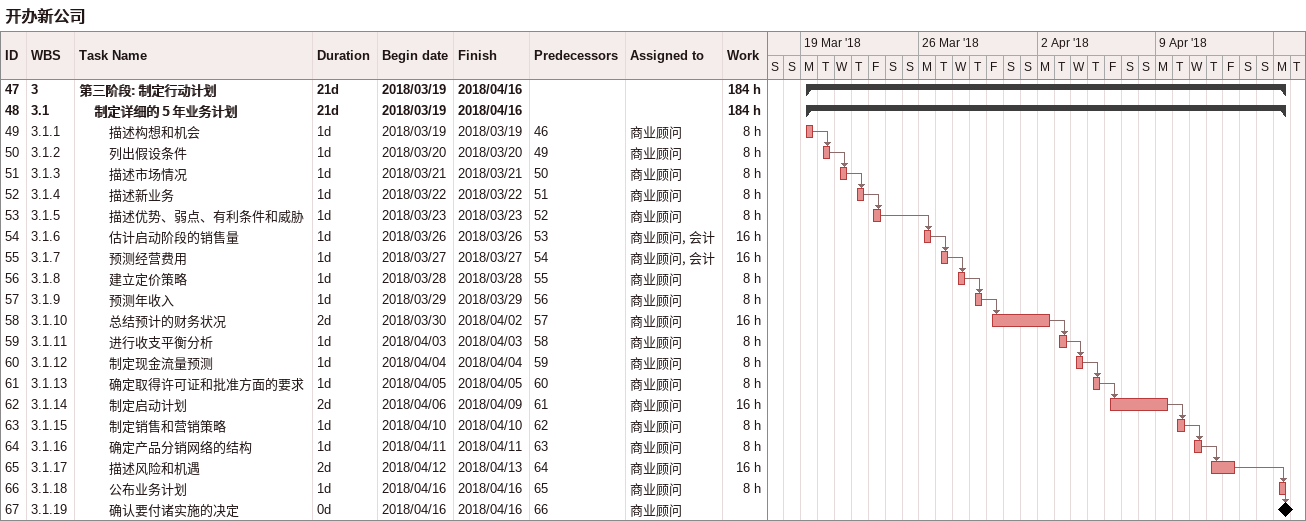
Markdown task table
开办新公司

| ID | WBS | Task | Duration | Start | Finish | Predecessors | Resources | Work (h) |
|---|---|---|---|---|---|---|---|---|
| 47 | 3 | **第三阶段: 制定行动计划** | 21d | 2018-03-19 | 2018-04-16 |  |  | 184 |
| 48 | 3.1 | **制定详细的 5 年业务计划** | 21d | 2018-03-19 | 2018-04-16 |  |  | 184 |
| 49 | 3.1.1 | 描述构想和机会 | 1d | 2018-03-19 | 2018-03-19 | 46 | 商业顾问 | 8 |
| 50 | 3.1.2 | 列出假设条件 | 1d | 2018-03-20 | 2018-03-20 | 49 | 商业顾问 | 8 |
| 51 | 3.1.3 | 描述市场情况 | 1d | 2018-03-21 | 2018-03-21 | 50 | 商业顾问 | 8 |
| 52 | 3.1.4 | 描述新业务 | 1d | 2018-03-22 | 2018-03-22 | 51 | 商业顾问 | 8 |
| 53 | 3.1.5 | 描述优势、弱点、有利条件和威胁 | 1d | 2018-03-23 | 2018-03-23 | 52 | 商业顾问 | 8 |
| 54 | 3.1.6 | 估计启动阶段的销售量 | 1d | 2018-03-26 | 2018-03-26 | 53 | 商业顾问, 会计 | 16 |
| 55 | 3.1.7 | 预测经营费用 | 1d | 2018-03-27 | 2018-03-27 | 54 | 商业顾问, 会计 | 16 |
| 56 | 3.1.8 | 建立定价策略 | 1d | 2018-03-28 | 2018-03-28 | 55 | 商业顾问 | 8 |
| 57 | 3.1.9 | 预测年收入 | 1d | 2018-03-29 | 2018-03-29 | 56 | 商业顾问 | 8 |
| 58 | 3.1.10 | 总结预计的财务状况 | 2d | 2018-03-30 | 2018-04-02 | 57 | 商业顾问 | 16 |
| 59 | 3.1.11 | 进行收支平衡分析 | 1d | 2018-04-03 | 2018-04-03 | 58 | 商业顾问 | 8 |
| 60 | 3.1.12 | 制定现金流量预测 | 1d | 2018-04-04 | 2018-04-04 | 59 | 商业顾问 | 8 |
| 61 | 3.1.13 | 确定取得许可证和批准方面的要求 | 1d | 2018-04-05 | 2018-04-05 | 60 | 商业顾问 | 8 |
| 62 | 3.1.14 | 制定启动计划 | 2d | 2018-04-06 | 2018-04-09 | 61 | 商业顾问 | 16 |
| 63 | 3.1.15 | 制定销售和营销策略 | 1d | 2018-04-10 | 2018-04-10 | 62 | 商业顾问 | 8 |
| 64 | 3.1.16 | 确定产品分销网络的结构 | 1d | 2018-04-11 | 2018-04-11 | 63 | 商业顾问 | 8 |
| 65 | 3.1.17 | 描述风险和机遇 | 2d | 2018-04-12 | 2018-04-13 | 64 | 商业顾问 | 16 |
| 66 | 3.1.18 | 公布业务计划 | 1d | 2018-04-16 | 2018-04-16 | 65 | 商业顾问 | 8 |
| 67 | 3.1.19 | 确认要付诸实施的决定 | 0d | 2018-04-16 | 2018-04-16 | 66 | 商业顾问 |  |
